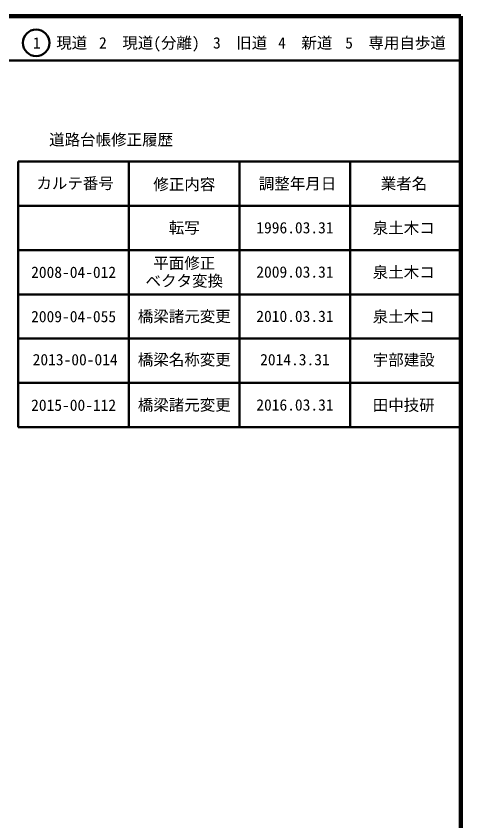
# Model space of a CAD drawing. Units: millimetres, scale not verified. Extents: x 40000 to 680000, y 20000 to 380000.
# Drawn here: x 579500 to 680000, y 198357 to 380000 of the extents above; entities that cross this region are included whole.
import ezdxf
from ezdxf.enums import TextEntityAlignment as Align

# ---------------------------------------------------------------- set-up
doc = ezdxf.new("R2010")
doc.units = ezdxf.units.MM
doc.header["$LTSCALE"] = 1000
for name, color, linetype, lineweight in [('M-TTL', 2, 'Continuous', 140), ('M-TTL-FRAM', 2, 'Continuous', 50), ('M-TTL-LINE', 7, 'Continuous', 50)]:
    doc.layers.add(name, color=color, linetype=linetype, lineweight=lineweight)
doc.layers.add('M-TTL-TXT', color=7, linetype='Continuous')
doc.styles.add('ＭＳ ゴシック', font='')
doc.styles.get('ＭＳ ゴシック').set_extended_font_data('MS Gothic')

msp = doc.modelspace()

# ---------------------------------------------------------------- linework, layer by layer
at = {"layer": 'M-TTL'}
for p, q in [((680000, 380000), (40000, 380000)), ((680000, 20000), (680000, 380000))]:
    msp.add_line(p, q, dxfattribs=at)
at = {"layer": 'M-TTL-FRAM'}
for p, q in [((580000, 347197), (580000, 287197)), ((580000, 347197), (680000, 347197)), ((580000, 287197), (680000, 287197))]:
    msp.add_line(p, q, dxfattribs=at)
at = {"layer": 'M-TTL-LINE'}
for p, q in [((40000, 370000), (680000, 370000)), ((605000, 347197), (605000, 287197)), ((630000, 347197), (630000, 287197)), ((655000, 347197), (655000, 287197)), ((580000, 337197), (680000, 337197)), ((580000, 327197), (680000, 327197)), ((580000, 317197), (680000, 317197)), ((580000, 307197), (680000, 307197)), ((580000, 297197), (680000, 297197))]:
    msp.add_line(p, q, dxfattribs=at)
msp.add_circle((584031, 373958), 3000, dxfattribs=at)

# ---------------------------------------------------------------- texts
at = {"layer": 'M-TTL-TXT', "style": 'ＭＳ ゴシック'}
for s, p in [('1\u3000現道', (589448, 373958)), ('2\u3000現道(分離)', (609619, 373958)), ('3\u3000旧道', (630121, 373958)), ('4\u3000新道', (644824, 373958)), ('5\u3000専用自歩道', (665228, 373958)), ('道路台帳修正履歴', (600968, 352113)), ('カルテ番号', (592839, 342277)), ('修正内容', (617509, 342023)), ('調整年月日', (643089, 342197)), ('業者名', (667134, 342197)), ('転写', (617500, 332245)), ('1996.03.31', (642500, 332245)), ('泉土木コ', (667077, 332189)), ('平面修正', (617500, 324245)), ('2008-04-012', (592500, 322189)), ('2009.03.31', (642500, 322245)), ('泉土木コ', (667077, 322189)), ('ベクタ変換', (617500, 320245)), ('2009-04-055', (592500, 312189)), ('橋梁諸元変更', (617500, 312245)), ('2010.03.31', (642500, 312245)), ('泉土木コ', (667077, 312189)), ('2015-00-112', (592500, 292189)), ('橋梁諸元変更', (617500, 292245)), ('2016.03.31', (642500, 292245)), ('田中技研', (667077, 292189))]:
    msp.add_text(s, height=2566, dxfattribs=at).set_placement(p, align=Align.MIDDLE_CENTER)
msp.add_text('2013-00-014', height=2566, dxfattribs=at).set_placement((583248, 300414), align=Align.BOTTOM_LEFT)
for s, p in [('橋梁名称変更', (617500, 300414)), ('2014.3.31', (642500, 300414)), ('宇部建設', (667077, 300357))]:
    msp.add_text(s, height=2566, dxfattribs=at).set_placement(p, align=Align.BOTTOM_CENTER)

doc.saveas('drawing.dxf')
